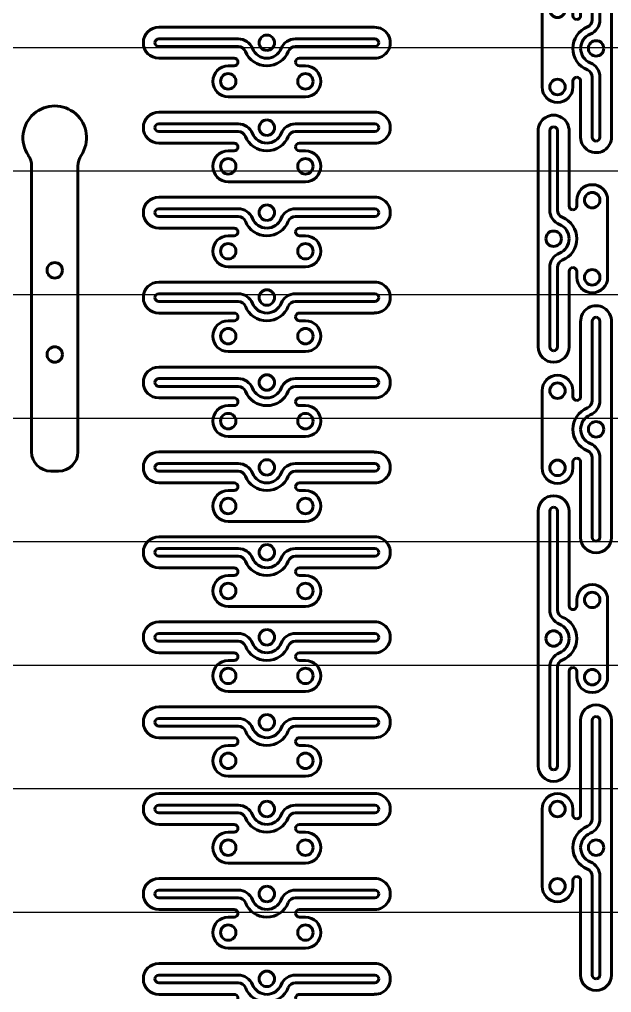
# Model space of a CAD drawing. Header units: millimetres. Extents: x -679 to -279, y -557 to -57.
# Drawn here: x -437.7 to -361, y -390.5 to -264.4 of the extents above; entities that cross this region are included whole.
import ezdxf

# ---------------------------------------------------------------- set-up
doc = ezdxf.new("R2010")
doc.units = ezdxf.units.MM
doc.linetypes.add('K5LT_BASIC', pattern=[0])

# ---------------------------------------------------------------- blocks, each defined once
blk = doc.blocks.new('U99')
at = {"color": 150, "linetype": 'K5LT_BASIC', "lineweight": 60, "true_color": 0x0080ff}
for p, q in [((-405.65, -353.46), (-419.65, -353.46)), ((-405.65, -353.46), (-391.74, -353.46)), ((-409.36, -354.96), (-419.65, -354.96)), ((-401.95, -354.96), (-391.65, -354.96)), ((-419.65, -355.96), (-409.36, -355.96)), ((-391.65, -355.96), (-401.95, -355.96)), ((-419.65, -357.46), (-409.89, -357.46)), ((-391.74, -357.46), (-401.42, -357.46)), ((-409.89, -358.46), (-410.65, -358.46)), ((-400.65, -358.46), (-401.42, -358.46)), ((-410.65, -362.46), (-400.65, -362.46))]:
    blk.add_line(p, q, dxfattribs=at)
for centre in [(-410.65, -360.46), (-400.65, -360.46)]:
    blk.add_circle(centre, 1, dxfattribs=at)
for centre, radius, start, end in [((-419.65, -355.46), 2, 90, 270), ((-391.65, -355.46), 2, 267.6087, 92.3913), ((-419.65, -355.46), 0.5, 90, 180), ((-409.36, -356.96), 2, 22.0243, 90), ((-405.65, -355.46), 1, 90, 270), ((-405.65, -355.46), 1, 270, 90), ((-401.95, -356.96), 2, 90, 157.9757), ((-391.65, -355.46), 0.5, 0, 90), ((-419.65, -355.46), 0.5, 180, 270), ((-409.36, -356.96), 1, 22.0243, 90), ((-405.65, -355.46), 3, 202.0243, 337.9757), ((-405.65, -355.46), 2, 202.0243, 270), ((-405.65, -355.46), 2, 270, 337.9757), ((-401.95, -356.96), 1, 90, 157.9757), ((-391.65, -355.46), 0.5, 270, 0), ((-409.89, -357.96), 0.5, 0, 90), ((-401.42, -357.96), 0.5, 90, 180), ((-410.65, -360.46), 2, 90, 180), ((-409.89, -357.96), 0.5, 270, 0), ((-401.42, -357.96), 0.5, 180, 270), ((-400.65, -360.46), 2, 0, 90), ((-410.65, -360.46), 2, 180, 270), ((-400.65, -360.46), 2, 270, 0)]:
    blk.add_arc(centre, radius, start, end, dxfattribs=at)
blk = doc.blocks.new('U100')
at = {"color": 150, "linetype": 'K5LT_BASIC', "lineweight": 60, "true_color": 0x0080ff}
for p, q in [((-405.65, -342.46), (-419.65, -342.46)), ((-405.65, -342.46), (-391.74, -342.46)), ((-409.36, -343.96), (-419.65, -343.96)), ((-401.95, -343.96), (-391.65, -343.96)), ((-419.65, -344.96), (-409.36, -344.96)), ((-391.65, -344.96), (-401.95, -344.96)), ((-419.65, -346.46), (-409.89, -346.46)), ((-391.74, -346.46), (-401.42, -346.46)), ((-409.89, -347.46), (-410.65, -347.46)), ((-400.65, -347.46), (-401.42, -347.46)), ((-410.65, -351.46), (-400.65, -351.46))]:
    blk.add_line(p, q, dxfattribs=at)
for centre in [(-410.65, -349.46), (-400.65, -349.46)]:
    blk.add_circle(centre, 1, dxfattribs=at)
for centre, radius, start, end in [((-419.65, -344.46), 2, 90, 270), ((-391.65, -344.46), 2, 267.6087, 92.3913), ((-419.65, -344.46), 0.5, 90, 180), ((-409.36, -345.96), 2, 22.0243, 90), ((-405.65, -344.46), 1, 90, 270), ((-405.65, -344.46), 1, 270, 90), ((-401.95, -345.96), 2, 90, 157.9757), ((-391.65, -344.46), 0.5, 0, 90), ((-419.65, -344.46), 0.5, 180, 270), ((-409.36, -345.96), 1, 22.0243, 90), ((-405.65, -344.46), 2, 202.0243, 270), ((-405.65, -344.46), 2, 270, 337.9757), ((-401.95, -345.96), 1, 90, 157.9757), ((-391.65, -344.46), 0.5, 270, 0), ((-409.89, -346.96), 0.5, 0, 90), ((-405.65, -344.46), 3, 202.0243, 337.9757), ((-401.42, -346.96), 0.5, 90, 180), ((-410.65, -349.46), 2, 90, 180), ((-409.89, -346.96), 0.5, 270, 0), ((-401.42, -346.96), 0.5, 180, 270), ((-400.65, -349.46), 2, 0, 90), ((-410.65, -349.46), 2, 180, 270), ((-400.65, -349.46), 2, 270, 0)]:
    blk.add_arc(centre, radius, start, end, dxfattribs=at)
blk = doc.blocks.new('U101')
at = {"color": 150, "linetype": 'K5LT_BASIC', "lineweight": 60, "true_color": 0x0080ff}
for p, q in [((-405.65, -331.46), (-419.65, -331.46)), ((-405.65, -331.46), (-391.74, -331.46)), ((-409.36, -332.96), (-419.65, -332.96)), ((-419.65, -333.96), (-409.36, -333.96)), ((-401.95, -332.96), (-391.65, -332.96)), ((-391.65, -333.96), (-401.95, -333.96)), ((-419.65, -335.46), (-409.89, -335.46)), ((-409.89, -336.46), (-410.65, -336.46)), ((-391.74, -335.46), (-401.42, -335.46)), ((-400.65, -336.46), (-401.42, -336.46)), ((-410.65, -340.46), (-400.65, -340.46))]:
    blk.add_line(p, q, dxfattribs=at)
for centre in [(-410.65, -338.46), (-400.65, -338.46)]:
    blk.add_circle(centre, 1, dxfattribs=at)
for centre, radius, start, end in [((-419.65, -333.46), 2, 90, 270), ((-405.65, -333.46), 1, 90, 270), ((-405.65, -333.46), 1, 270, 90), ((-391.65, -333.46), 2, 267.6087, 92.3913), ((-419.65, -333.46), 0.5, 90, 180), ((-419.65, -333.46), 0.5, 180, 270), ((-409.36, -334.96), 2, 22.0243, 90), ((-409.36, -334.96), 1, 22.0243, 90), ((-401.95, -334.96), 2, 90, 157.9757), ((-401.95, -334.96), 1, 90, 157.9757), ((-391.65, -333.46), 0.5, 0, 90), ((-391.65, -333.46), 0.5, 270, 0), ((-405.65, -333.46), 3, 202.0243, 337.9757), ((-405.65, -333.46), 2, 202.0243, 270), ((-405.65, -333.46), 2, 270, 337.9757), ((-410.65, -338.46), 2, 90, 180), ((-409.89, -335.96), 0.5, 0, 90), ((-409.89, -335.96), 0.5, 270, 0), ((-401.42, -335.96), 0.5, 90, 180), ((-401.42, -335.96), 0.5, 180, 270), ((-400.65, -338.46), 2, 0, 90), ((-410.65, -338.46), 2, 180, 270), ((-400.65, -338.46), 2, 270, 0)]:
    blk.add_arc(centre, radius, start, end, dxfattribs=at)
blk = doc.blocks.new('U102')
at = {"color": 150, "linetype": 'K5LT_BASIC', "lineweight": 60, "true_color": 0x0080ff}
for p, q in [((-405.65, -320.46), (-419.65, -320.46)), ((-405.65, -320.46), (-391.74, -320.46)), ((-409.36, -321.96), (-419.65, -321.96)), ((-401.95, -321.96), (-391.65, -321.96)), ((-419.65, -322.96), (-409.36, -322.96)), ((-391.65, -322.96), (-401.95, -322.96)), ((-419.65, -324.46), (-409.89, -324.46)), ((-391.74, -324.46), (-401.42, -324.46)), ((-409.89, -325.46), (-410.65, -325.46)), ((-400.65, -325.46), (-401.42, -325.46)), ((-410.65, -329.46), (-400.65, -329.46))]:
    blk.add_line(p, q, dxfattribs=at)
for centre in [(-410.65, -327.46), (-400.65, -327.46)]:
    blk.add_circle(centre, 1, dxfattribs=at)
for centre, radius, start, end in [((-419.65, -322.46), 2, 90, 270), ((-391.65, -322.46), 2, 267.6087, 92.3913), ((-419.65, -322.46), 0.5, 90, 180), ((-419.65, -322.46), 0.5, 180, 270), ((-409.36, -323.96), 2, 22.0243, 90), ((-405.65, -322.46), 1, 90, 270), ((-405.65, -322.46), 1, 270, 90), ((-401.95, -323.96), 2, 90, 157.9757), ((-391.65, -322.46), 0.5, 0, 90), ((-391.65, -322.46), 0.5, 270, 0), ((-409.36, -323.96), 1, 22.0243, 90), ((-405.65, -322.46), 3, 202.0243, 337.9757), ((-405.65, -322.46), 2, 202.0243, 270), ((-405.65, -322.46), 2, 270, 337.9757), ((-401.95, -323.96), 1, 90, 157.9757), ((-409.89, -324.96), 0.5, 0, 90), ((-409.89, -324.96), 0.5, 270, 0), ((-401.42, -324.96), 0.5, 90, 180), ((-401.42, -324.96), 0.5, 180, 270), ((-410.65, -327.46), 2, 90, 180), ((-400.65, -327.46), 2, 0, 90), ((-410.65, -327.46), 2, 180, 270), ((-400.65, -327.46), 2, 270, 0)]:
    blk.add_arc(centre, radius, start, end, dxfattribs=at)
blk = doc.blocks.new('U103')
at = {"color": 150, "linetype": 'K5LT_BASIC', "lineweight": 60, "true_color": 0x0080ff}
for p, q in [((-405.65, -309.46), (-419.65, -309.46)), ((-405.65, -309.46), (-391.74, -309.46)), ((-409.36, -310.96), (-419.65, -310.96)), ((-401.95, -310.96), (-391.65, -310.96)), ((-419.65, -311.96), (-409.36, -311.96)), ((-391.65, -311.96), (-401.95, -311.96)), ((-419.65, -313.46), (-409.89, -313.46)), ((-391.74, -313.46), (-401.42, -313.46)), ((-409.89, -314.46), (-410.65, -314.46)), ((-400.65, -314.46), (-401.42, -314.46)), ((-410.65, -318.46), (-400.65, -318.46))]:
    blk.add_line(p, q, dxfattribs=at)
for centre in [(-410.65, -316.46), (-400.65, -316.46)]:
    blk.add_circle(centre, 1, dxfattribs=at)
for centre, radius, start, end in [((-419.65, -311.46), 2, 90, 270), ((-391.65, -311.46), 2, 267.6087, 92.3913), ((-419.65, -311.46), 0.5, 90, 180), ((-409.36, -312.96), 2, 22.0243, 90), ((-405.65, -311.46), 1, 90, 270), ((-405.65, -311.46), 1, 270, 90), ((-401.95, -312.96), 2, 90, 157.9757), ((-391.65, -311.46), 0.5, 0, 90), ((-419.65, -311.46), 0.5, 180, 270), ((-409.36, -312.96), 1, 22.0243, 90), ((-405.65, -311.46), 2, 202.0243, 270), ((-405.65, -311.46), 2, 270, 337.9757), ((-401.95, -312.96), 1, 90, 157.9757), ((-391.65, -311.46), 0.5, 270, 0), ((-409.89, -313.96), 0.5, 0, 90), ((-405.65, -311.46), 3, 202.0243, 337.9757), ((-401.42, -313.96), 0.5, 90, 180), ((-410.65, -316.46), 2, 90, 180), ((-409.89, -313.96), 0.5, 270, 0), ((-401.42, -313.96), 0.5, 180, 270), ((-400.65, -316.46), 2, 0, 90), ((-410.65, -316.46), 2, 180, 270), ((-400.65, -316.46), 2, 270, 0)]:
    blk.add_arc(centre, radius, start, end, dxfattribs=at)
blk = doc.blocks.new('U104')
at = {"color": 150, "linetype": 'K5LT_BASIC', "lineweight": 60, "true_color": 0x0080ff}
for p, q in [((-405.65, -298.46), (-419.65, -298.46)), ((-405.65, -298.46), (-391.74, -298.46)), ((-409.36, -299.96), (-419.65, -299.96)), ((-419.65, -300.96), (-409.36, -300.96)), ((-401.95, -299.96), (-391.65, -299.96)), ((-391.65, -300.96), (-401.95, -300.96)), ((-419.65, -302.46), (-409.89, -302.46)), ((-409.89, -303.46), (-410.65, -303.46)), ((-391.74, -302.46), (-401.42, -302.46)), ((-400.65, -303.46), (-401.42, -303.46)), ((-410.65, -307.46), (-400.65, -307.46))]:
    blk.add_line(p, q, dxfattribs=at)
for centre in [(-410.65, -305.46), (-400.65, -305.46)]:
    blk.add_circle(centre, 1, dxfattribs=at)
for centre, radius, start, end in [((-419.65, -300.46), 2, 90, 270), ((-391.65, -300.46), 2, 267.6087, 92.3913), ((-405.65, -300.46), 1, 90, 270), ((-405.65, -300.46), 1, 270, 90), ((-419.65, -300.46), 0.5, 90, 180), ((-419.65, -300.46), 0.5, 180, 270), ((-409.36, -301.96), 2, 22.0243, 90), ((-409.36, -301.96), 1, 22.0243, 90), ((-401.95, -301.96), 2, 90, 157.9757), ((-401.95, -301.96), 1, 90, 157.9757), ((-391.65, -300.46), 0.5, 0, 90), ((-391.65, -300.46), 0.5, 270, 0), ((-405.65, -300.46), 3, 202.0243, 337.9757), ((-405.65, -300.46), 2, 202.0243, 270), ((-405.65, -300.46), 2, 270, 337.9757), ((-410.65, -305.46), 2, 90, 180), ((-409.89, -302.96), 0.5, 0, 90), ((-409.89, -302.96), 0.5, 270, 0), ((-401.42, -302.96), 0.5, 90, 180), ((-401.42, -302.96), 0.5, 180, 270), ((-400.65, -305.46), 2, 0, 90), ((-410.65, -305.46), 2, 180, 270), ((-400.65, -305.46), 2, 270, 0)]:
    blk.add_arc(centre, radius, start, end, dxfattribs=at)
blk = doc.blocks.new('U105')
at = {"color": 150, "linetype": 'K5LT_BASIC', "lineweight": 60, "true_color": 0x0080ff}
for p, q in [((-405.65, -287.46), (-419.65, -287.46)), ((-405.65, -287.46), (-391.74, -287.46)), ((-409.36, -288.96), (-419.65, -288.96)), ((-401.95, -288.96), (-391.65, -288.96)), ((-419.65, -289.96), (-409.36, -289.96)), ((-391.65, -289.96), (-401.95, -289.96)), ((-419.65, -291.46), (-409.89, -291.46)), ((-391.74, -291.46), (-401.42, -291.46)), ((-409.89, -292.46), (-410.65, -292.46)), ((-400.65, -292.46), (-401.42, -292.46)), ((-410.65, -296.46), (-400.65, -296.46))]:
    blk.add_line(p, q, dxfattribs=at)
for centre in [(-410.65, -294.46), (-400.65, -294.46)]:
    blk.add_circle(centre, 1, dxfattribs=at)
for centre, radius, start, end in [((-419.65, -289.46), 2, 90, 270), ((-405.65, -289.46), 1, 90, 270), ((-405.65, -289.46), 1, 270, 90), ((-391.65, -289.46), 2, 267.6087, 92.3913), ((-419.65, -289.46), 0.5, 90, 180), ((-419.65, -289.46), 0.5, 180, 270), ((-409.36, -290.96), 2, 22.0243, 90), ((-401.95, -290.96), 2, 90, 157.9757), ((-391.65, -289.46), 0.5, 0, 90), ((-391.65, -289.46), 0.5, 270, 0), ((-409.36, -290.96), 1, 22.0243, 90), ((-405.65, -289.46), 3, 202.0243, 337.9757), ((-405.65, -289.46), 2, 202.0243, 270), ((-405.65, -289.46), 2, 270, 337.9757), ((-401.95, -290.96), 1, 90, 157.9757), ((-409.89, -291.96), 0.5, 0, 90), ((-409.89, -291.96), 0.5, 270, 0), ((-401.42, -291.96), 0.5, 90, 180), ((-401.42, -291.96), 0.5, 180, 270), ((-410.65, -294.46), 2, 90, 180), ((-400.65, -294.46), 2, 0, 90), ((-410.65, -294.46), 2, 180, 270), ((-400.65, -294.46), 2, 270, 0)]:
    blk.add_arc(centre, radius, start, end, dxfattribs=at)
blk = doc.blocks.new('U106')
at = {"color": 150, "linetype": 'K5LT_BASIC', "lineweight": 60, "true_color": 0x0080ff}
for p, q in [((-405.65, -276.46), (-419.65, -276.46)), ((-405.65, -276.46), (-391.74, -276.46)), ((-409.36, -277.96), (-419.65, -277.96)), ((-401.95, -277.96), (-391.65, -277.96)), ((-419.65, -278.96), (-409.36, -278.96)), ((-391.65, -278.96), (-401.95, -278.96)), ((-419.65, -280.46), (-409.89, -280.46)), ((-391.74, -280.46), (-401.42, -280.46)), ((-409.89, -281.46), (-410.65, -281.46)), ((-400.65, -281.46), (-401.42, -281.46)), ((-410.65, -285.46), (-400.65, -285.46))]:
    blk.add_line(p, q, dxfattribs=at)
for centre in [(-410.65, -283.46), (-400.65, -283.46)]:
    blk.add_circle(centre, 1, dxfattribs=at)
for centre, radius, start, end in [((-419.65, -278.46), 2, 90, 270), ((-391.65, -278.46), 2, 267.6087, 92.3913), ((-419.65, -278.46), 0.5, 90, 180), ((-419.65, -278.46), 0.5, 180, 270), ((-409.36, -279.96), 2, 22.0243, 90), ((-405.65, -278.46), 1, 90, 270), ((-405.65, -278.46), 1, 270, 90), ((-401.95, -279.96), 2, 90, 157.9757), ((-391.65, -278.46), 0.5, 0, 90), ((-391.65, -278.46), 0.5, 270, 0), ((-409.36, -279.96), 1, 22.0243, 90), ((-405.65, -278.46), 3, 202.0243, 337.9757), ((-405.65, -278.46), 2, 202.0243, 270), ((-405.65, -278.46), 2, 270, 337.9757), ((-401.95, -279.96), 1, 90, 157.9757), ((-409.89, -280.96), 0.5, 0, 90), ((-409.89, -280.96), 0.5, 270, 0), ((-401.42, -280.96), 0.5, 90, 180), ((-401.42, -280.96), 0.5, 180, 270), ((-410.65, -283.46), 2, 90, 180), ((-400.65, -283.46), 2, 0, 90), ((-410.65, -283.46), 2, 180, 270), ((-400.65, -283.46), 2, 270, 0)]:
    blk.add_arc(centre, radius, start, end, dxfattribs=at)
blk = doc.blocks.new('U107')
at = {"color": 150, "linetype": 'K5LT_BASIC', "lineweight": 60, "true_color": 0x0080ff}
for p, q in [((-405.65, -265.46), (-419.65, -265.46)), ((-405.65, -265.46), (-391.74, -265.46)), ((-409.36, -266.96), (-419.65, -266.96)), ((-401.95, -266.96), (-391.65, -266.96)), ((-419.65, -267.96), (-409.36, -267.96)), ((-391.65, -267.96), (-401.95, -267.96)), ((-419.65, -269.46), (-409.89, -269.46)), ((-391.74, -269.46), (-401.42, -269.46)), ((-409.89, -270.46), (-410.65, -270.46)), ((-400.65, -270.46), (-401.42, -270.46)), ((-410.65, -274.46), (-400.65, -274.46))]:
    blk.add_line(p, q, dxfattribs=at)
for centre in [(-410.65, -272.46), (-400.65, -272.46)]:
    blk.add_circle(centre, 1, dxfattribs=at)
for centre, radius, start, end in [((-419.65, -267.46), 2, 90, 270), ((-391.65, -267.46), 2, 267.6087, 92.3913), ((-419.65, -267.46), 0.5, 90, 180), ((-409.36, -268.96), 2, 22.0243, 90), ((-405.65, -267.46), 1, 90, 270), ((-405.65, -267.46), 1, 270, 90), ((-401.95, -268.96), 2, 90, 157.9757), ((-391.65, -267.46), 0.5, 0, 90), ((-419.65, -267.46), 0.5, 180, 270), ((-409.36, -268.96), 1, 22.0243, 90), ((-405.65, -267.46), 2, 202.0243, 270), ((-405.65, -267.46), 2, 270, 337.9757), ((-401.95, -268.96), 1, 90, 157.9757), ((-391.65, -267.46), 0.5, 270, 0), ((-409.89, -269.96), 0.5, 0, 90), ((-405.65, -267.46), 3, 202.0243, 337.9757), ((-401.42, -269.96), 0.5, 90, 180), ((-410.65, -272.46), 2, 90, 180), ((-409.89, -269.96), 0.5, 270, 0), ((-401.42, -269.96), 0.5, 180, 270), ((-400.65, -272.46), 2, 0, 90), ((-410.65, -272.46), 2, 180, 270), ((-400.65, -272.46), 2, 270, 0)]:
    blk.add_arc(centre, radius, start, end, dxfattribs=at)
blk = doc.blocks.new('U126')
at = {"color": 150, "linetype": 'K5LT_BASIC', "lineweight": 60, "true_color": 0x0080ff}
for p, q in [((-405.65, -386.7), (-419.65, -386.7)), ((-405.65, -386.7), (-391.74, -386.7)), ((-409.36, -388.2), (-419.65, -388.2)), ((-419.65, -389.2), (-409.36, -389.2)), ((-401.95, -388.2), (-391.65, -388.2)), ((-391.65, -389.2), (-401.95, -389.2)), ((-419.65, -390.7), (-409.89, -390.7)), ((-409.89, -391.7), (-410.65, -391.7)), ((-391.74, -390.7), (-401.42, -390.7)), ((-400.65, -391.7), (-401.42, -391.7)), ((-410.65, -395.7), (-400.65, -395.7))]:
    blk.add_line(p, q, dxfattribs=at)
for centre in [(-410.65, -393.7), (-400.65, -393.7)]:
    blk.add_circle(centre, 1, dxfattribs=at)
for centre, radius, start, end in [((-419.65, -388.7), 2, 90, 270), ((-391.65, -388.7), 2, 267.6087, 92.3913), ((-405.65, -388.7), 1, 90, 270), ((-405.65, -388.7), 1, 270, 90), ((-419.65, -388.7), 0.5, 90, 180), ((-419.65, -388.7), 0.5, 180, 270), ((-409.36, -390.2), 2, 22.0243, 90), ((-409.36, -390.2), 1, 22.0243, 90), ((-401.95, -390.2), 2, 90, 157.9757), ((-401.95, -390.2), 1, 90, 157.9757), ((-391.65, -388.7), 0.5, 0, 90), ((-391.65, -388.7), 0.5, 270, 0), ((-405.65, -388.7), 3, 202.0243, 337.9757), ((-405.65, -388.7), 2, 202.0243, 270), ((-405.65, -388.7), 2, 270, 337.9757), ((-410.65, -393.7), 2, 90, 180), ((-409.89, -391.2), 0.5, 0, 90), ((-409.89, -391.2), 0.5, 270, 0), ((-401.42, -391.2), 0.5, 90, 180), ((-401.42, -391.2), 0.5, 180, 270), ((-400.65, -393.7), 2, 0, 90), ((-410.65, -393.7), 2, 180, 270), ((-400.65, -393.7), 2, 270, 0)]:
    blk.add_arc(centre, radius, start, end, dxfattribs=at)
blk = doc.blocks.new('U127')
at = {"color": 150, "linetype": 'K5LT_BASIC', "lineweight": 60, "true_color": 0x0080ff}
for p, q in [((-405.65, -375.7), (-419.65, -375.7)), ((-405.65, -375.7), (-391.74, -375.7)), ((-409.36, -377.2), (-419.65, -377.2)), ((-401.95, -377.2), (-391.65, -377.2)), ((-419.65, -378.2), (-409.36, -378.2)), ((-391.65, -378.2), (-401.95, -378.2)), ((-419.65, -379.7), (-409.89, -379.7)), ((-391.74, -379.7), (-401.42, -379.7)), ((-409.89, -380.7), (-410.65, -380.7)), ((-400.65, -380.7), (-401.42, -380.7)), ((-410.65, -384.7), (-400.65, -384.7))]:
    blk.add_line(p, q, dxfattribs=at)
for centre in [(-410.65, -382.7), (-400.65, -382.7)]:
    blk.add_circle(centre, 1, dxfattribs=at)
for centre, radius, start, end in [((-419.65, -377.7), 2, 90, 270), ((-405.65, -377.7), 1, 90, 270), ((-405.65, -377.7), 1, 270, 90), ((-391.65, -377.7), 2, 267.6087, 92.3913), ((-419.65, -377.7), 0.5, 90, 180), ((-419.65, -377.7), 0.5, 180, 270), ((-409.36, -379.2), 2, 22.0243, 90), ((-401.95, -379.2), 2, 90, 157.9757), ((-391.65, -377.7), 0.5, 0, 90), ((-391.65, -377.7), 0.5, 270, 0), ((-409.36, -379.2), 1, 22.0243, 90), ((-405.65, -377.7), 3, 202.0243, 337.9757), ((-405.65, -377.7), 2, 202.0243, 270), ((-405.65, -377.7), 2, 270, 337.9757), ((-401.95, -379.2), 1, 90, 157.9757), ((-409.89, -380.2), 0.5, 0, 90), ((-409.89, -380.2), 0.5, 270, 0), ((-401.42, -380.2), 0.5, 90, 180), ((-401.42, -380.2), 0.5, 180, 270), ((-410.65, -382.7), 2, 90, 180), ((-400.65, -382.7), 2, 0, 90), ((-410.65, -382.7), 2, 180, 270), ((-400.65, -382.7), 2, 270, 0)]:
    blk.add_arc(centre, radius, start, end, dxfattribs=at)
blk = doc.blocks.new('U128')
at = {"color": 150, "linetype": 'K5LT_BASIC', "lineweight": 60, "true_color": 0x0080ff}
for p, q in [((-405.65, -364.7), (-419.65, -364.7)), ((-405.65, -364.7), (-391.74, -364.7)), ((-409.36, -366.2), (-419.65, -366.2)), ((-401.95, -366.2), (-391.65, -366.2)), ((-419.65, -367.2), (-409.36, -367.2)), ((-391.65, -367.2), (-401.95, -367.2)), ((-419.65, -368.7), (-409.89, -368.7)), ((-391.74, -368.7), (-401.42, -368.7)), ((-409.89, -369.7), (-410.65, -369.7)), ((-400.65, -369.7), (-401.42, -369.7)), ((-410.65, -373.7), (-400.65, -373.7))]:
    blk.add_line(p, q, dxfattribs=at)
for centre in [(-410.65, -371.7), (-400.65, -371.7)]:
    blk.add_circle(centre, 1, dxfattribs=at)
for centre, radius, start, end in [((-419.65, -366.7), 2, 90, 270), ((-391.65, -366.7), 2, 267.6087, 92.3913), ((-419.65, -366.7), 0.5, 90, 180), ((-419.65, -366.7), 0.5, 180, 270), ((-409.36, -368.2), 2, 22.0243, 90), ((-405.65, -366.7), 1, 90, 270), ((-405.65, -366.7), 1, 270, 90), ((-401.95, -368.2), 2, 90, 157.9757), ((-391.65, -366.7), 0.5, 0, 90), ((-391.65, -366.7), 0.5, 270, 0), ((-409.36, -368.2), 1, 22.0243, 90), ((-405.65, -366.7), 3, 202.0243, 337.9757), ((-405.65, -366.7), 2, 202.0243, 270), ((-405.65, -366.7), 2, 270, 337.9757), ((-401.95, -368.2), 1, 90, 157.9757), ((-409.89, -369.2), 0.5, 0, 90), ((-409.89, -369.2), 0.5, 270, 0), ((-401.42, -369.2), 0.5, 90, 180), ((-401.42, -369.2), 0.5, 180, 270), ((-410.65, -371.7), 2, 90, 180), ((-400.65, -371.7), 2, 0, 90), ((-410.65, -371.7), 2, 180, 270), ((-400.65, -371.7), 2, 270, 0)]:
    blk.add_arc(centre, radius, start, end, dxfattribs=at)
blk = doc.blocks.new('U131')
at = {"color": 150, "linetype": 'K5LT_BASIC', "lineweight": 60, "true_color": 0x0080ff}
for p, q in [((-364.99, -355.2), (-364.99, -367.47)), ((-363.49, -355.2), (-363.49, -367.99)), ((-362.49, -367.99), (-362.49, -355.2)), ((-360.99, -371.7), (-360.99, -355.2)), ((-369.99, -376.7), (-369.99, -366.7)), ((-365.99, -366.7), (-365.99, -367.47)), ((-360.99, -371.7), (-360.99, -388.2)), ((-363.49, -388.2), (-363.49, -375.41)), ((-362.49, -375.41), (-362.49, -388.2)), ((-365.99, -375.94), (-365.99, -376.7)), ((-364.99, -388.2), (-364.99, -375.94))]:
    blk.add_line(p, q, dxfattribs=at)
for centre in [(-367.99, -366.7), (-367.99, -376.7)]:
    blk.add_circle(centre, 1, dxfattribs=at)
for centre, radius, start, end in [((-362.99, -355.2), 2, 0, 180), ((-362.99, -355.2), 0.5, 90, 180), ((-362.99, -355.2), 0.5, 0, 90), ((-367.99, -366.7), 2, 0, 180), ((-365.49, -367.47), 0.5, 180, 270), ((-365.49, -367.47), 0.5, 270, 0), ((-362.99, -371.7), 3, 112.0243, 247.9757), ((-364.49, -367.99), 1, 292.0243, 0), ((-364.49, -367.99), 2, 292.0243, 0), ((-362.99, -371.7), 2, 112.0243, 180), ((-362.99, -371.7), 2, 180, 247.9757), ((-362.99, -371.7), 1, 0, 180), ((-362.99, -371.7), 1, 180, 0), ((-364.49, -375.41), 2, 0, 67.9757), ((-365.49, -375.94), 0.5, 90, 180), ((-365.49, -375.94), 0.5, 0, 90), ((-364.49, -375.41), 1, 0, 67.9757), ((-367.99, -376.7), 2, 180, 0), ((-362.99, -388.2), 2, 180, 0), ((-362.99, -388.2), 0.5, 180, 270), ((-362.99, -388.2), 0.5, 270, 0)]:
    blk.add_arc(centre, radius, start, end, dxfattribs=at)
blk = doc.blocks.new('U138')
at = {"color": 150, "linetype": 'K5LT_BASIC', "lineweight": 60, "true_color": 0x0080ff}
for p, q in [((-370.49, -344.62), (-370.49, -328.12)), ((-368.99, -340.91), (-368.99, -328.12)), ((-367.99, -328.12), (-367.99, -340.91)), ((-366.49, -328.12), (-366.49, -340.38)), ((-365.49, -339.62), (-365.49, -340.38)), ((-361.49, -349.62), (-361.49, -339.62)), ((-370.49, -344.62), (-370.49, -361.12)), ((-368.99, -348.33), (-368.99, -361.12)), ((-367.99, -361.12), (-367.99, -348.33)), ((-366.49, -361.12), (-366.49, -348.86)), ((-365.49, -348.86), (-365.49, -349.62))]:
    blk.add_line(p, q, dxfattribs=at)
for centre in [(-363.49, -339.62), (-363.49, -349.62)]:
    blk.add_circle(centre, 1, dxfattribs=at)
for centre, radius, start, end in [((-368.49, -328.12), 2, 0, 180), ((-368.49, -328.12), 0.5, 90, 180), ((-368.49, -328.12), 0.5, 0, 90), ((-363.49, -339.62), 2, 0, 180), ((-366.99, -340.91), 2, 180, 247.9757), ((-366.99, -340.91), 1, 180, 247.9757), ((-365.99, -340.38), 0.5, 180, 270), ((-365.99, -340.38), 0.5, 270, 0), ((-368.49, -344.62), 2, 0, 67.9757), ((-368.49, -344.62), 3, 292.0243, 67.9757), ((-368.49, -344.62), 1, 0, 180), ((-368.49, -344.62), 1, 180, 0), ((-368.49, -344.62), 2, 292.0243, 0), ((-366.99, -348.33), 2, 112.0243, 180), ((-366.99, -348.33), 1, 112.0243, 180), ((-365.99, -348.86), 0.5, 90, 180), ((-365.99, -348.86), 0.5, 0, 90), ((-363.49, -349.62), 2, 180, 0), ((-368.49, -361.12), 2, 180, 0), ((-368.49, -361.12), 0.5, 180, 270), ((-368.49, -361.12), 0.5, 270, 0)]:
    blk.add_arc(centre, radius, start, end, dxfattribs=at)
blk = doc.blocks.new('U139')
at = {"color": 150, "linetype": 'K5LT_BASIC', "lineweight": 60, "true_color": 0x0080ff}
for p, q in [((-364.99, -303.6), (-364.99, -313.28)), ((-363.49, -303.52), (-363.49, -313.81)), ((-362.49, -313.81), (-362.49, -303.52)), ((-360.99, -317.52), (-360.99, -303.6)), ((-369.99, -322.52), (-369.99, -312.52)), ((-365.99, -312.52), (-365.99, -313.28)), ((-360.99, -317.52), (-360.99, -331.52)), ((-363.49, -331.52), (-363.49, -321.22)), ((-362.49, -321.22), (-362.49, -331.52)), ((-365.99, -321.75), (-365.99, -322.52)), ((-364.99, -331.52), (-364.99, -321.75))]:
    blk.add_line(p, q, dxfattribs=at)
for centre in [(-367.99, -312.52), (-367.99, -322.52)]:
    blk.add_circle(centre, 1, dxfattribs=at)
for centre, radius, start, end in [((-362.99, -303.52), 2, 357.6087, 182.3913), ((-362.99, -303.52), 0.5, 90, 180), ((-362.99, -303.52), 0.5, 0, 90), ((-367.99, -312.52), 2, 90, 180), ((-367.99, -312.52), 2, 0, 90), ((-365.49, -313.28), 0.5, 180, 270), ((-365.49, -313.28), 0.5, 270, 0), ((-362.99, -317.52), 3, 112.0243, 247.9757), ((-364.49, -313.81), 1, 292.0243, 0), ((-364.49, -313.81), 2, 292.0243, 0), ((-362.99, -317.52), 2, 112.0243, 180), ((-362.99, -317.52), 2, 180, 247.9757), ((-362.99, -317.52), 1, 0, 180), ((-362.99, -317.52), 1, 180, 0), ((-364.49, -321.22), 2, 0, 67.9757), ((-365.49, -321.75), 0.5, 90, 180), ((-365.49, -321.75), 0.5, 0, 90), ((-364.49, -321.22), 1, 0, 67.9757), ((-367.99, -322.52), 2, 180, 270), ((-367.99, -322.52), 2, 270, 0), ((-362.99, -331.52), 2, 180, 0), ((-362.99, -331.52), 0.5, 180, 270), ((-362.99, -331.52), 0.5, 270, 0)]:
    blk.add_arc(centre, radius, start, end, dxfattribs=at)
blk = doc.blocks.new('U146')
at = {"color": 150, "linetype": 'K5LT_BASIC', "lineweight": 60, "true_color": 0x0080ff}
for p, q in [((-370.49, -292.84), (-370.49, -278.92)), ((-368.99, -289.13), (-368.99, -278.84)), ((-367.99, -278.84), (-367.99, -289.13)), ((-366.49, -278.92), (-366.49, -288.6)), ((-365.49, -287.84), (-365.49, -288.6)), ((-361.49, -297.84), (-361.49, -287.84)), ((-370.49, -292.84), (-370.49, -306.84)), ((-368.99, -296.55), (-368.99, -306.84)), ((-367.99, -306.84), (-367.99, -296.55)), ((-366.49, -306.84), (-366.49, -297.08)), ((-365.49, -297.08), (-365.49, -297.84))]:
    blk.add_line(p, q, dxfattribs=at)
for centre in [(-363.49, -287.84), (-363.49, -297.84)]:
    blk.add_circle(centre, 1, dxfattribs=at)
for centre, radius, start, end in [((-368.49, -278.84), 2, 357.6087, 182.3913), ((-368.49, -278.84), 0.5, 90, 180), ((-368.49, -278.84), 0.5, 0, 90), ((-363.49, -287.84), 2, 90, 180), ((-363.49, -287.84), 2, 0, 90), ((-366.99, -289.13), 2, 180, 247.9757), ((-366.99, -289.13), 1, 180, 247.9757), ((-365.99, -288.6), 0.5, 180, 270), ((-365.99, -288.6), 0.5, 270, 0), ((-368.49, -292.84), 2, 0, 67.9757), ((-368.49, -292.84), 3, 292.0243, 67.9757), ((-368.49, -292.84), 1, 0, 180), ((-368.49, -292.84), 1, 180, 0), ((-368.49, -292.84), 2, 292.0243, 0), ((-366.99, -296.55), 2, 112.0243, 180), ((-366.99, -296.55), 1, 112.0243, 180), ((-365.99, -297.08), 0.5, 90, 180), ((-365.99, -297.08), 0.5, 0, 90), ((-363.49, -297.84), 2, 180, 270), ((-363.49, -297.84), 2, 270, 0), ((-368.49, -306.84), 2, 180, 0), ((-368.49, -306.84), 0.5, 180, 270), ((-368.49, -306.84), 0.5, 270, 0)]:
    blk.add_arc(centre, radius, start, end, dxfattribs=at)
blk = doc.blocks.new('U147')
at = {"color": 150, "linetype": 'K5LT_BASIC', "lineweight": 60, "true_color": 0x0080ff}
for p, q in [((-364.99, -256.72), (-364.99, -263.96)), ((-363.49, -256.69), (-363.49, -264.49)), ((-362.49, -264.49), (-362.49, -256.69)), ((-360.99, -268.19), (-360.99, -256.72)), ((-369.99, -273.19), (-369.99, -263.19)), ((-365.99, -263.19), (-365.99, -263.96)), ((-360.99, -268.19), (-360.99, -279.65)), ((-363.49, -279.69), (-363.49, -271.9)), ((-362.49, -271.9), (-362.49, -279.69)), ((-365.99, -272.43), (-365.99, -273.19)), ((-364.99, -279.74), (-364.99, -272.43))]:
    blk.add_line(p, q, dxfattribs=at)
for centre in [(-367.99, -263.19), (-367.99, -273.19)]:
    blk.add_circle(centre, 1, dxfattribs=at)
for centre, radius, start, end in [((-362.99, -256.69), 2, 359.3622, 180.6378), ((-362.99, -256.69), 0.5, 90, 180), ((-362.99, -256.69), 0.5, 0, 90), ((-367.99, -263.19), 2, 0, 180), ((-365.49, -263.96), 0.5, 180, 270), ((-365.49, -263.96), 0.5, 270, 0), ((-364.49, -264.49), 1, 292.0243, 0), ((-364.49, -264.49), 2, 292.0243, 0), ((-362.99, -268.19), 3, 112.0243, 247.9757), ((-362.99, -268.19), 2, 112.0243, 180), ((-362.99, -268.19), 2, 180, 247.9757), ((-362.99, -268.19), 1, 0, 180), ((-362.99, -268.19), 1, 180, 0), ((-364.49, -271.9), 2, 0, 67.9757), ((-365.49, -272.43), 0.5, 90, 180), ((-365.49, -272.43), 0.5, 0, 90), ((-364.49, -271.9), 1, 0, 67.9757), ((-367.99, -273.19), 2, 180, 0), ((-362.99, -279.69), 2, 181.2414, 1.2414), ((-362.99, -279.69), 0.5, 180, 270), ((-362.99, -279.69), 0.5, 270, 0)]:
    blk.add_arc(centre, radius, start, end, dxfattribs=at)
blk = doc.blocks.new('U130')
for name in ['U147', 'U146', 'U139', 'U138', 'U131']:
    blk.add_blockref(name, (0, 0))
blk = doc.blocks.new('U163')
at = {"color": 150, "linetype": 'K5LT_BASIC', "lineweight": 60, "true_color": 0x0080ff}
for p, q in [((-436.13, -283.44), (-436.13, -320.44)), ((-430.13, -283.44), (-430.13, -320.44)), ((-433.63, -322.94), (-432.63, -322.94))]:
    blk.add_line(p, q, dxfattribs=at)
for centre in [(-433.13, -296.93), (-433.13, -307.83)]:
    blk.add_circle(centre, 1, dxfattribs=at)
for centre, radius, start, end in [((-433.13, -279.76), 4.12, 326.1436, 213.8564), ((-438.63, -283.44), 2.5, 0, 33.8564), ((-427.63, -283.44), 2.5, 146.1436, 180), ((-433.63, -320.44), 2.5, 180, 270), ((-432.63, -320.44), 2.5, 270, 0)]:
    blk.add_arc(centre, radius, start, end, dxfattribs=at)

msp = doc.modelspace()

# ---------------------------------------------------------------- linework, layer by layer
at = {"color": 232, "true_color": 0xc52b79}
for p in [(76.37, -268.06), (136.15, -268.06), (76.37, -284.06), (136.15, -284.06), (76.37, -300.06), (136.15, -300.06), (76.37, -316.06), (136.15, -316.06), (76.37, -332.06), (136.15, -332.06), (76.37, -348.06), (136.15, -348.06), (76.37, -364.06), (136.15, -364.06), (76.37, -380.06), (136.15, -380.06)]:
    msp.add_xline(p, (1, 0), dxfattribs=at)

# ---------------------------------------------------------------- block references
for name in ['U130', 'U107', 'U163', 'U106', 'U105', 'U104', 'U103', 'U102', 'U101', 'U100', 'U99', 'U128', 'U127', 'U126']:
    msp.add_blockref(name, (0, 0))

doc.saveas('drawing.dxf')
